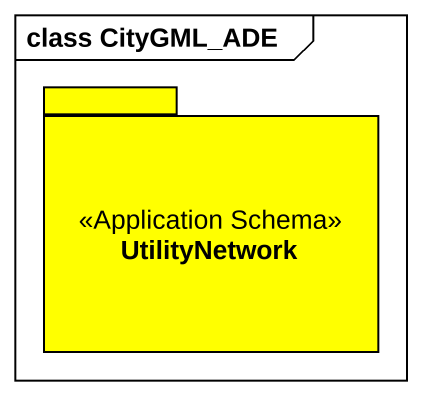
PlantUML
@startuml
mainframe class CityGML_ADE
package UtilityNetwork <<Application Schema>> #FFFF00 {
}
@enduml
